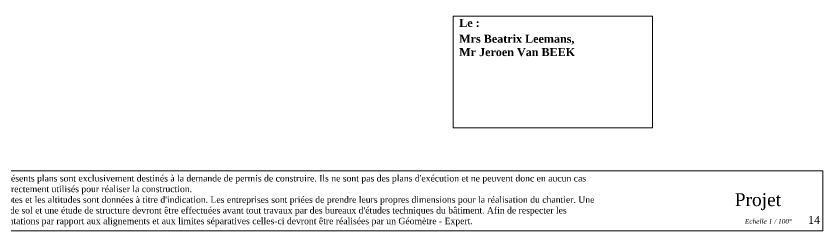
# Model space of a CAD drawing. Header units: millimetres. Extents: x -17502 to -16646, y 1856 to 2034.
# Drawn here: x -16818.72 to -16793.53, y 1856.2 to 1862.9 of the extents above; entities that cross this region are included whole.
import ezdxf

# ---------------------------------------------------------------- set-up
doc = ezdxf.new("R2010")
doc.units = ezdxf.units.MM
doc.layers.get('0').update_dxf_attribs({"lineweight": 9})
doc.styles.get("Standard").update_dxf_attribs({"font": 'times.ttf'})

msp = doc.modelspace()

# ---------------------------------------------------------------- linework, layer by layer
at = {"lineweight": 9}
for points in [[(-16805.068, 1862.902), (-16798.844, 1862.902), (-16798.844, 1859.413), (-16805.068, 1859.413)], [(-16828.657, 1858.074), (-16793.529, 1858.074), (-16793.529, 1856.197), (-16828.657, 1856.197)]]:
    msp.add_lwpolyline(points, close=True, dxfattribs=at)

# ---------------------------------------------------------------- texts
at = {"lineweight": 9, "attachment_point": 1}
for s, insert, char_height, width in [('{\\fTimes New Roman|b1|i0|c0|p18;Le : }', (-16804.882, 1862.816), 0.25, 12.6731), ('{\\fTimes New Roman|b1|i0|c0|p18;Mrs Beatrix Leemans, \\PMr Jeroen Van BEEK}', (-16804.882, 1862.321), 0.25, 12.6731), ("{\\fTimes New Roman|b0|i0|c0|p18;Les présents plans sont exclusivement destinés à la demande de permis de construire. Ils ne sont pas des plans d'exécution et ne peuvent donc en aucun cas être directement utilisés pour réaliser la construction.\\PLes côtes et les altitudes sont données à titre d'indication. Les entreprises sont priées de prendre leurs propres dimensions pour la réalisation du chantier. Une étude de sol et une étude de structure devront être effectuées avant tout travaux par des bureaux d'études techniques du bâtiment. Afin de respecter les implantations par rapport aux alignements et aux limites séparatives celles-ci devront être réalisées par un Géomètre - Expert. }", (-16819.641, 1857.939), 0.2, 19.06449), ('Projet', (-16796.278, 1857.371), 0.4, 21.0239), ('{\\fTimes New Roman|b0|i1|c0|p18;Echelle 1 / 100°}', (-16795.966, 1856.569), 0.15, 3.33828), ('14', (-16793.99, 1856.663), 0.2475, 2.42095)]:
    msp.add_mtext(s, dxfattribs=dict(at, insert=insert, char_height=char_height, width=width))

doc.saveas('drawing.dxf')
